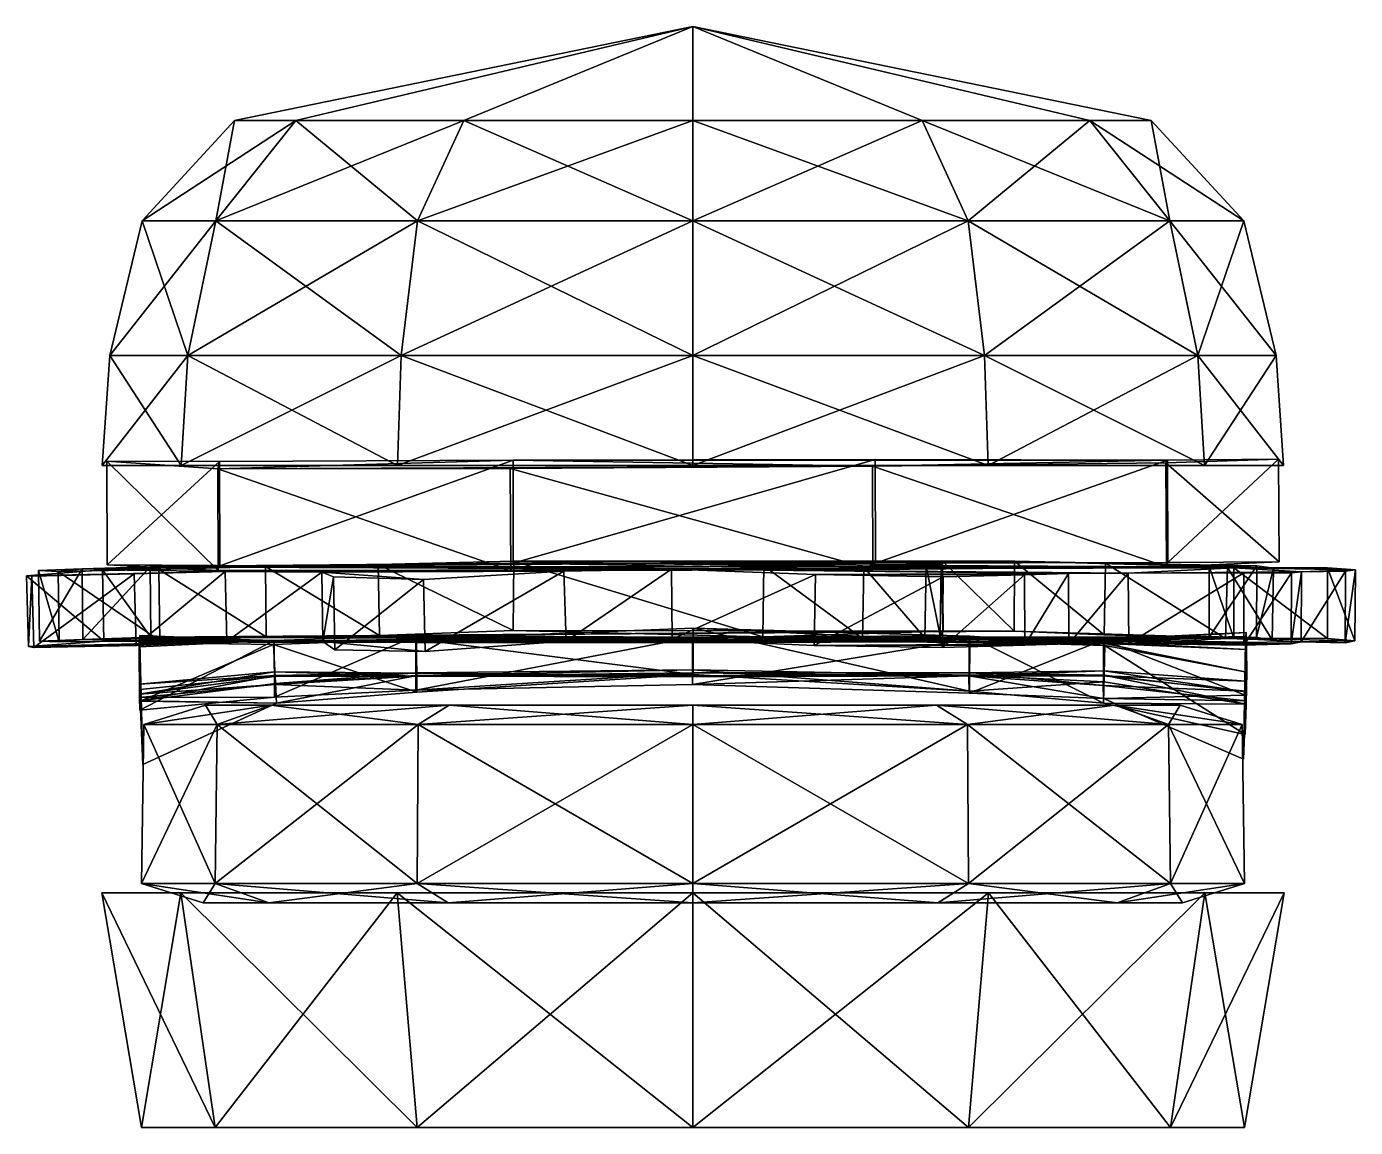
# Model space of a CAD drawing. Extents: x -113 to 112, y 0 to 186.
import ezdxf

# ---------------------------------------------------------------- set-up
doc = ezdxf.new("R2010")
doc.units = 0
for name, color, linetype in [('bunBase', 250, 'CONTINUOUS'), ('bunTop', 250, 'CONTINUOUS'), ('cheese', 250, 'CONTINUOUS'), ('lettuce', 250, 'CONTINUOUS'), ('patty', 250, 'CONTINUOUS'), ('tomato', 250, 'CONTINUOUS')]:
    doc.layers.add(name, color=color, linetype=linetype)

msp = doc.modelspace()

# ---------------------------------------------------------------- meshes
at = {"layer": 'bunBase'}
mesh = msp.add_polyface(dxfattribs=at)
corners = [(80.80017, 0, 46.65), (86.60254, 39.704256, 50), (93.3, 0), (100, 39.704256), (80.80017, 0, -46.65), (86.60254, 39.704256, -50), (46.65, 0, -80.80017), (50, 39.704256, -86.60254), (0, 0, -93.3), (0, 39.704256, -100), (-46.65, 0, -80.80017), (-50, 39.704256, -86.60254), (-80.80017, 0, -46.65), (-86.60254, 39.704256, -50), (-93.3, 0), (-100, 39.704256), (-80.80017, 0, 46.65), (-86.60254, 39.704256, 50), (-46.65, 0, 80.80017), (-50, 39.704256, 86.60254), (0, 0, 93.3), (0, 39.704256, 100), (46.65, 0, 80.80017), (50, 39.704256, 86.60254)]
mesh.append_faces([[corners[k] for k in face] for face in [(6, 0, 2), (2, 3, 5), (5, 3, 1), (18, 0, 6), (4, 5, 7), (0, 18, 20), (18, 8, 10), (6, 7, 9), (12, 14, 16), (19, 1, 23), (8, 9, 11), (7, 1, 19), (19, 17, 13), (10, 11, 13), (17, 15, 13), (11, 9, 7), (12, 13, 15), (18, 19, 21), (20, 21, 23), (14, 15, 17), (22, 23, 1), (0, 1, 3), (16, 17, 19), (6, 2, 4), (2, 5, 4), (5, 1, 7), (18, 6, 8), (4, 7, 6), (0, 20, 22), (18, 10, 12), (6, 9, 8), (12, 16, 18), (19, 23, 21), (8, 11, 10), (7, 19, 11), (19, 13, 11), (10, 13, 12), (12, 15, 14), (18, 21, 20), (20, 23, 22), (14, 17, 16), (22, 1, 0), (0, 3, 2), (16, 19, 18)]])
at = {"layer": 'bunTop'}
mesh = msp.add_polyface(dxfattribs=at)
corners = [(80.698637, 153.388983, 46.59138), (0, 186.244625), (99.9243, 111.969414), (77.5424, 170.343607), (86.536982, 111.969414, -49.96215), (67.153688, 170.343607, -38.7712), (49.96215, 111.969414, -86.536982), (38.7712, 170.343607, -67.153688), (0, 111.969414, -99.9243), (0, 170.343607, -77.5424), (-49.96215, 111.969414, -86.536982), (-38.7712, 170.343607, -67.153688), (-86.536982, 111.969414, -49.96215), (-67.153688, 170.343607, -38.7712), (-99.9243, 111.969414), (-77.5424, 170.343607), (-86.536982, 111.969414, 49.96215), (-67.153688, 170.343607, 38.7712), (-49.96215, 111.969414, 86.536982), (-38.7712, 170.343607, 67.153688), (0, 111.969414, 99.9243), (0, 170.343607, 77.5424), (49.96215, 111.969414, 86.536982), (38.7712, 170.343607, 67.153688), (86.536982, 111.969414, 49.96215), (67.153688, 170.343607, 38.7712), (98.656007, 130.605059), (85.438608, 130.605059, -49.328003), (49.328003, 130.605059, -85.438608), (0, 130.605059, -98.656007), (-49.328003, 130.605059, -85.438608), (-85.438608, 130.605059, -49.328003), (-98.656007, 130.605059), (-85.438608, 130.605059, 49.328003), (-49.328003, 130.605059, 85.438608), (0, 130.605059, 98.656007), (49.328003, 130.605059, 85.438608), (85.438608, 130.605059, 49.328003), (93.182759, 153.388983), (80.698637, 153.388983, -46.59138), (46.59138, 153.388983, -80.698637), (0, 153.388983, -93.182759), (-46.59138, 153.388983, -80.698637), (-80.698637, 153.388983, -46.59138), (-93.182759, 153.388983), (-80.698637, 153.388983, 46.59138), (-46.59138, 153.388983, 80.698637), (0, 153.388983, 93.182759), (46.59138, 153.388983, 80.698637)]
mesh.append_faces([[corners[k] for k in face] for face in [(24, 2, 22), (2, 26, 27), (3, 1, 5), (2, 4, 8), (39, 5, 7), (5, 1, 7), (22, 2, 10), (6, 28, 29), (7, 1, 9), (4, 6, 8), (29, 41, 42), (9, 1, 11), (10, 12, 14), (10, 30, 31), (11, 1, 13), (16, 18, 20), (31, 43, 44), (13, 1, 15), (38, 3, 5), (14, 32, 33), (15, 1, 17), (40, 7, 9), (33, 45, 46), (17, 1, 19), (42, 11, 13), (18, 34, 35), (19, 1, 21), (44, 15, 17), (35, 47, 48), (21, 1, 23), (46, 19, 21), (22, 36, 37), (23, 1, 25), (48, 23, 25), (37, 0, 38), (25, 1, 3), (26, 38, 39), (28, 6, 4), (28, 40, 41), (30, 10, 8), (30, 42, 43), (32, 14, 12), (32, 44, 45), (34, 18, 16), (34, 46, 47), (36, 22, 20), (36, 48, 0), (26, 2, 24), (40, 28, 27), (41, 9, 11), (43, 13, 15), (45, 17, 19), (47, 21, 23), (0, 25, 3), (2, 27, 4), (2, 8, 10), (39, 7, 40), (22, 10, 16), (6, 29, 8), (29, 42, 30), (10, 14, 16), (10, 31, 12), (16, 20, 22), (31, 44, 32), (38, 5, 39), (14, 33, 16), (40, 9, 41), (33, 46, 34), (42, 13, 43), (18, 35, 20), (44, 17, 45), (35, 48, 36), (46, 21, 47), (22, 37, 24), (48, 25, 0), (37, 38, 26), (26, 39, 27), (28, 4, 27), (28, 41, 29), (30, 8, 29), (30, 43, 31), (32, 12, 31), (32, 45, 33), (34, 16, 33), (34, 47, 35), (36, 20, 35), (36, 0, 37), (26, 24, 37), (40, 27, 39), (41, 11, 42), (43, 15, 44), (45, 19, 46), (47, 23, 48), (0, 3, 38)]])
at = {"layer": 'cheese'}
mesh = msp.add_polyface(dxfattribs=at)
corners = [(-93.037312, 61.396553, 93.164118), (-93.518762, 72.116544, 93.706612), (93.430641, 66.500429, 93.433738), (93.696644, 77.037187, 93.613208), (93.136595, 62.287531, -93.096572), (93.43807, 73.135466, -93.683273), (-93.580448, 70.617017, -93.441715), (-93.676002, 81.285295, -93.485678), (-46.704898, 73.665243, 93.515887), (-46.766239, 82.609936, 93.766229), (-46.84763, 73.97554, -93.527737), (-46.851956, 83.159583, -93.453298), (0.049758, 76.612688, 93.542919), (0.04721, 84.481039, 93.70086), (-0.061015, 74.941817, -93.550275), (-0.062414, 82.938851, -93.503242), (46.807495, 73.822665, 93.525501), (46.860414, 83.115685, 93.65516), (46.714016, 73.475492, -93.556468), (46.738512, 82.590943, -93.555797), (-93.49615, 74.099419, 46.865107), (-93.576322, 83.214777, 46.915557), (93.579979, 73.669613, 46.720755), (93.594306, 83.04792, 46.838276), (-46.742688, 76.899625, 46.777167), (-46.784139, 82.316752, 46.918376), (0.032127, 76.418997, 46.773526), (0.012659, 82.307881, 46.901398), (46.806995, 76.887231, 46.759652), (46.811215, 82.253823, 46.848418), (93.543882, 75.520517, -0.014341), (93.577434, 83.710702, 0.012214), (-93.620741, 75.011649, 0.10869), (-93.581358, 82.987938, 0.103379), (-46.803974, 76.348457, 0.01504), (-46.80103, 82.046591, 0.124555), (-0.018255, 76.393417, 0.011477), (-70.757973, 82.040657, -71.723263), (46.770152, 76.386656, -0.014723), (46.778576, 82.215331, 0.051699), (93.507209, 73.811431, -46.769706), (93.560531, 83.006389, -46.807178), (-93.621226, 73.295488, -46.672243), (-93.598214, 82.559282, -46.688801), (-46.825792, 76.840531, -46.748144), (-46.807033, 82.086085, -46.676537), (-0.048395, 76.245966, -46.774249), (-0.040711, 81.996902, -46.701555), (46.721209, 76.969172, -46.767386), (46.769355, 82.20784, -46.755802), (-93.46974, 72.177946, 67.302273), (-93.580972, 82.051765, 67.739058), (93.57047, 71.623969, 67.35939), (93.628995, 80.84197, 67.476451), (-46.71475, 76.455495, 67.389438), (-46.776072, 82.404006, 67.605366), (0.049113, 77.433804, 67.408927), (0.020834, 82.719448, 67.540261), (46.81871, 76.511445, 67.387102), (46.825355, 82.207716, 67.496419), (93.530788, 72.192455, -71.635211), (93.487532, 82.099731, -72.096636), (-93.623951, 72.731442, -71.751576), (-93.609742, 82.337988, -71.765335), (-46.839239, 76.362601, -71.818515), (-46.840176, 82.174652, -71.743738), (-0.056448, 76.927865, -71.840692), (-0.033439, 82.243388, -71.789788), (46.704773, 76.42578, -71.825893), (46.741341, 82.239617, -71.846535), (69.441741, 71.80518, 93.522061), (69.670897, 81.527566, 93.618876), (69.445426, 72.593512, -93.457118), (69.474193, 82.478504, -93.580719), (69.5196, 76.503167, 46.752179), (69.551012, 82.115826, 46.828763), (69.487901, 77.227633, -0.007884), (69.505059, 82.623696, 0.030305), (69.435559, 76.401342, -46.763324), (69.478374, 82.328486, -46.764368), (69.519467, 75.405531, 67.373887), (69.572922, 81.897359, 67.479664), (69.417613, 74.791774, -71.778125), (69.475736, 82.182626, -71.877747), (-70.451641, 71.795986, 93.535164), (-70.91848, 81.717027, 93.750892), (-70.747682, 72.799793, -93.514744), (-70.816176, 82.382198, -93.432939), (-70.66457, 76.464999, 46.793085), (-70.738424, 82.316927, 46.944067), (-70.748542, 77.090674, 0.039829), (-70.737193, 82.352387, 0.133947), (-70.771655, 76.306844, -46.728536), (-70.752664, 82.165661, -46.652476), (-70.607332, 75.117242, 67.377082), (-70.744042, 82.234957, 67.628738), (-70.771044, 74.929962, -71.790794)]
mesh.append_faces([[corners[k] for k in face] for face in [(71, 3, 2), (61, 5, 4), (87, 7, 6), (51, 1, 0), (73, 5, 61), (32, 20, 88), (84, 0, 1), (10, 14, 15), (9, 85, 95), (66, 14, 10), (12, 8, 9), (65, 11, 15), (14, 18, 19), (68, 18, 14), (16, 12, 13), (67, 15, 19), (18, 72, 73), (22, 30, 76), (22, 52, 53), (20, 32, 33), (81, 59, 29), (94, 54, 24), (91, 35, 25), (24, 54, 56), (27, 57, 55), (56, 12, 16), (29, 59, 57), (70, 2, 52), (30, 22, 23), (75, 29, 39), (86, 6, 62), (34, 24, 26), (35, 47, 39), (36, 26, 28), (39, 47, 49), (30, 40, 78), (32, 42, 43), (93, 45, 35), (40, 30, 31), (77, 39, 49), (44, 34, 36), (39, 29, 27), (46, 36, 38), (27, 25, 35), (42, 32, 90), (40, 60, 82), (42, 62, 63), (37, 65, 45), (50, 20, 21), (89, 25, 55), (52, 2, 3), (71, 17, 59), (50, 0, 84), (54, 8, 12), (57, 13, 9), (58, 28, 26), (59, 17, 13), (52, 22, 74), (60, 40, 41), (79, 49, 69), (64, 44, 46), (67, 47, 45), (66, 46, 48), (69, 49, 47), (92, 44, 64), (60, 4, 72), (62, 6, 7), (63, 7, 87), (70, 16, 17), (83, 69, 19), (72, 4, 5), (76, 38, 28), (75, 23, 53), (80, 58, 16), (77, 31, 23), (78, 48, 38), (79, 41, 31), (82, 68, 48), (81, 53, 3), (74, 28, 58), (83, 61, 41), (72, 18, 68), (86, 10, 11), (88, 24, 34), (85, 9, 8), (85, 1, 51), (88, 20, 50), (89, 21, 33), (96, 64, 10), (91, 33, 43), (90, 34, 44), (93, 43, 63), (95, 51, 21), (84, 8, 54), (96, 62, 42), (87, 11, 65), (35, 45, 47), (71, 2, 70), (61, 4, 60), (87, 6, 86), (51, 0, 50), (73, 61, 83), (32, 88, 90), (84, 1, 85), (10, 15, 11), (9, 95, 55), (66, 10, 64), (12, 9, 13), (65, 15, 67), (14, 19, 15), (68, 14, 66), (16, 13, 17), (67, 19, 69), (18, 73, 19), (22, 76, 74), (22, 53, 23), (20, 33, 21), (81, 29, 75), (94, 24, 88), (91, 25, 89), (24, 56, 26), (27, 55, 25), (56, 16, 58), (29, 57, 27), (70, 52, 80), (30, 23, 31), (75, 39, 77), (86, 62, 96), (34, 26, 36), (35, 39, 27), (36, 28, 38), (30, 78, 76), (32, 43, 33), (93, 35, 91), (40, 31, 41), (77, 49, 79), (44, 36, 46), (46, 38, 48), (42, 90, 92), (40, 82, 78), (42, 63, 43), (37, 45, 93), (50, 21, 51), (89, 55, 95), (52, 3, 53), (71, 59, 81), (50, 84, 94), (54, 12, 56), (57, 9, 55), (58, 26, 56), (59, 13, 57), (52, 74, 80), (60, 41, 61), (79, 69, 83), (64, 46, 66), (67, 45, 65), (66, 48, 68), (69, 47, 67), (92, 64, 96), (60, 72, 82), (62, 7, 63), (63, 87, 37), (70, 17, 71), (83, 19, 73), (72, 5, 73), (76, 28, 74), (75, 53, 81), (80, 16, 70), (77, 23, 75), (78, 38, 76), (79, 31, 77), (82, 48, 78), (81, 3, 71), (74, 58, 80), (83, 41, 79), (72, 68, 82), (86, 11, 87), (88, 34, 90), (85, 8, 84), (85, 51, 95), (88, 50, 94), (89, 33, 91), (96, 10, 86), (91, 43, 93), (90, 44, 92), (93, 63, 37), (95, 21, 89), (84, 54, 94), (96, 42, 92), (87, 65, 37)]])
at = {"layer": 'lettuce'}
mesh = msp.add_polyface(dxfattribs=at)
corners = [(102.903734, 82.132355, -50.170286), (110.335826, 82.001793, -41.774413), (112.000255, 82.350961, -25.38693), (107.361072, 82.726388, -14.764536), (91.502859, 82.796997, -8.398457), (87.337221, 82.965829, 5.35297), (95.317786, 82.905071, 22.76737), (97.99083, 82.480429, 36.96602), (90.088143, 82.70031, 52.335653), (69.594938, 83.317343, 61.420102), (54.353099, 83.938375, 62.023793), (42.324297, 83.943778, 73.746826), (41.841251, 83.178599, 87.343019), (39.247255, 82.831244, 97.898654), (28.70505, 82.726273, 110.121083), (11.8409, 83.002131, 116.591491), (-30.375085, 84.050473, 121.12362), (-53.009492, 83.212291, 110.226897), (-72.177146, 83.006021, 93.886189), (-90.183091, 82.318164, 81.799527), (-107.176003, 82.166774, 61.793797), (-110.523904, 82.278473, 39.103936), (-103.188053, 82.534547, 19.53888), (-91.701047, 82.933259, -2.166518), (-99.633086, 82.258853, -17.355692), (-112.362011, 81.351102, -42.661792), (-111.494889, 81.199644, -70.140291), (-94.158554, 81.529937, -85.566125), (-78.857135, 82.223623, -86.664423), (-62.594953, 82.237654, -100.90094), (-60.576742, 80.800158, -117.084414), (-45.301914, 80.543334, -125.652196), (-21.435746, 82.258167, -114.881732), (-3.514855, 82.593296, -105.068536), (20.531578, 81.523262, -120.432637), (42.206717, 81.170827, -124.847345), (56.173817, 81.605336, -110.237717), (63.56889, 81.810511, -93.328219), (73.71791, 81.853275, -83.850415), (93.22041, 81.591147, -85.527831), (101.209101, 81.824229, -68.184473), (102.946122, 94.006891, -50.346151), (110.417442, 94.085826, -41.922752), (112.073948, 94.352559, -25.58607), (107.354278, 94.659856, -14.986886), (91.522345, 94.697481, -8.569588), (87.348807, 94.909666, 5.249628), (95.392363, 95.002469, 22.650547), (98.208069, 94.611978, 36.941841), (90.429986, 94.754664, 52.270157), (69.822024, 95.474289, 61.352575), (54.380045, 95.786334, 61.950765), (42.231777, 95.817022, 73.699909), (41.972033, 95.309838, 87.650028), (39.437524, 94.949775, 98.29109), (28.933503, 94.778887, 110.44908), (12.002557, 94.983659, 116.822294), (-30.301661, 95.827874, 121.126841), (-53.216958, 95.226387, 110.062311), (-72.272706, 94.876114, 93.841222), (-90.358055, 94.369047, 81.836666), (-107.39674, 94.072796, 61.886718), (-110.669815, 94.240662, 39.198173), (-103.32439, 94.524616, 19.603956), (-91.78659, 94.817525, -2.162713), (-99.854399, 94.338915, -17.537584), (-112.712975, 93.332912, -42.776322), (-111.833776, 93.238714, -70.238831), (-94.497382, 93.64173, -85.621957), (-79.129116, 94.045689, -86.776203), (-62.77111, 93.919062, -101.22172), (-60.796293, 93.146318, -117.842474), (-45.547518, 92.685305, -126.298154), (-21.808842, 94.124041, -115.206455), (-3.627177, 94.466259, -105.166069), (20.748629, 93.538744, -120.790131), (42.343815, 93.159212, -125.129706), (56.107713, 93.497986, -110.382609), (63.555259, 93.706687, -93.427897), (73.624028, 93.798991, -83.965539), (93.213541, 93.817418, -85.665913), (101.259579, 93.803646, -68.273097)]
mesh.append_faces([[corners[k] for k in face] for face in [(0, 1, 42), (1, 2, 43), (2, 3, 44), (3, 4, 45), (4, 5, 46), (5, 6, 47), (6, 7, 48), (7, 8, 49), (8, 9, 50), (9, 10, 51), (10, 11, 52), (11, 12, 53), (12, 13, 54), (13, 14, 55), (14, 15, 56), (15, 16, 57), (16, 17, 58), (17, 18, 59), (18, 19, 60), (19, 20, 61), (20, 21, 62), (21, 22, 63), (22, 23, 64), (23, 24, 65), (24, 25, 66), (25, 26, 67), (26, 27, 68), (27, 28, 69), (28, 29, 70), (29, 30, 71), (30, 31, 72), (31, 32, 73), (32, 33, 74), (33, 34, 75), (34, 35, 76), (35, 36, 77), (36, 37, 78), (37, 38, 79), (38, 39, 80), (39, 40, 81), (40, 0, 41), (2, 0, 4), (0, 40, 38), (0, 2, 1), (41, 42, 43), (45, 41, 43), (40, 39, 38), (4, 38, 33), (33, 38, 37), (34, 37, 36), (5, 33, 23), (74, 79, 45), (64, 74, 46), (46, 47, 50), (33, 32, 29), (23, 33, 28), (29, 32, 31), (28, 27, 26), (28, 26, 25), (18, 23, 22), (23, 18, 11), (47, 48, 49), (64, 51, 52), (52, 53, 56), (22, 21, 20), (11, 18, 17), (11, 16, 15), (12, 15, 14), (5, 10, 9), (6, 9, 8), (52, 57, 58), (53, 54, 55), (59, 60, 63), (63, 60, 61), (64, 65, 69), (69, 65, 66), (67, 68, 69), (74, 69, 70), (70, 71, 72), (74, 75, 78), (75, 76, 77), (79, 81, 41), (79, 80, 81), (0, 42, 41), (1, 43, 42), (2, 44, 43), (3, 45, 44), (4, 46, 45), (5, 47, 46), (6, 48, 47), (7, 49, 48), (8, 50, 49), (9, 51, 50), (10, 52, 51), (11, 53, 52), (12, 54, 53), (13, 55, 54), (14, 56, 55), (15, 57, 56), (16, 58, 57), (17, 59, 58), (18, 60, 59), (19, 61, 60), (20, 62, 61), (21, 63, 62), (22, 64, 63), (23, 65, 64), (24, 66, 65), (25, 67, 66), (26, 68, 67), (27, 69, 68), (28, 70, 69), (29, 71, 70), (30, 72, 71), (31, 73, 72), (32, 74, 73), (33, 75, 74), (34, 76, 75), (35, 77, 76), (36, 78, 77), (37, 79, 78), (38, 80, 79), (39, 81, 80), (40, 41, 81), (2, 4, 3), (0, 38, 4), (45, 43, 44), (4, 33, 5), (33, 37, 34), (34, 36, 35), (5, 23, 10), (74, 45, 46), (64, 46, 51), (46, 50, 51), (33, 29, 28), (23, 28, 24), (29, 31, 30), (28, 25, 24), (18, 22, 19), (23, 11, 10), (47, 49, 50), (64, 52, 59), (52, 56, 57), (22, 20, 19), (11, 17, 16), (11, 15, 12), (12, 14, 13), (5, 9, 6), (6, 8, 7), (52, 58, 59), (53, 55, 56), (59, 63, 64), (63, 61, 62), (64, 69, 74), (69, 66, 67), (74, 70, 73), (70, 72, 73), (74, 78, 79), (75, 77, 78), (79, 41, 45)]])
at = {"layer": 'patty'}
mesh = msp.add_polyface(dxfattribs=at)
corners = [(41.221855, 71.437919, 71.398348), (71.398348, 71.437919, 41.221855), (93.3, 41.253569), (92.9, 68.191205), (80.80017, 41.253569, -46.65), (80.45376, 68.191205, -46.45), (46.65, 41.253569, -80.80017), (46.45, 68.191205, -80.45376), (0, 41.253569, -93.3), (0, 68.191205, -92.9), (-46.65, 41.253569, -80.80017), (-46.45, 68.191205, -80.45376), (-80.80017, 41.253569, -46.65), (-80.45376, 68.191205, -46.45), (-93.3, 41.253569), (-92.9, 68.191205), (-80.80017, 41.253569, 46.65), (-80.45376, 68.191205, 46.45), (-46.65, 41.253569, 80.80017), (-46.45, 68.191205, 80.45376), (0, 41.253569, 93.3), (0, 68.191205, 92.9), (46.65, 41.253569, 80.80017), (46.45, 68.191205, 80.45376), (80.80017, 41.253569, 46.65), (80.45376, 68.191205, 46.45), (82.843711, 38.006855), (71.744758, 38.006855, -41.421855), (41.421855, 38.006855, -71.744758), (0, 38.006855, -82.843711), (-41.421855, 38.006855, -71.744758), (-71.744758, 38.006855, -41.421855), (-82.843711, 38.006855), (-71.744758, 38.006855, 41.421855), (-41.421855, 38.006855, 71.744758), (0, 38.006855, 82.843711), (41.421855, 38.006855, 71.744758), (71.744758, 38.006855, 41.421855), (82.443711, 71.437919), (71.398348, 71.437919, -41.221855), (41.221855, 71.437919, -71.398348), (0, 71.437919, -82.443711), (-41.221855, 71.437919, -71.398348), (-71.398348, 71.437919, -41.221855), (-82.443711, 71.437919), (-71.398348, 71.437919, 41.221855), (-41.221855, 71.437919, 71.398348), (0, 71.437919, 82.443711)]
mesh.append_faces([[corners[k] for k in face] for face in [(37, 26, 27), (2, 3, 5), (38, 1, 0), (34, 37, 28), (4, 5, 7), (36, 37, 34), (28, 29, 30), (6, 7, 9), (30, 31, 32), (32, 33, 34), (8, 9, 11), (45, 38, 0), (39, 38, 45), (10, 11, 13), (47, 46, 45), (45, 44, 43), (12, 13, 15), (42, 41, 40), (3, 38, 39), (14, 15, 17), (5, 39, 40), (7, 40, 41), (16, 17, 19), (9, 41, 42), (11, 42, 43), (18, 19, 21), (13, 43, 44), (15, 44, 45), (20, 21, 23), (17, 45, 46), (19, 46, 47), (22, 23, 25), (21, 47, 0), (23, 0, 1), (24, 25, 3), (25, 1, 38), (4, 27, 26), (6, 28, 27), (8, 29, 28), (10, 30, 29), (12, 31, 30), (14, 32, 31), (16, 33, 32), (18, 34, 33), (20, 35, 34), (22, 36, 35), (24, 37, 36), (2, 26, 37), (37, 27, 28), (2, 5, 4), (34, 28, 30), (4, 7, 6), (36, 34, 35), (6, 9, 8), (30, 32, 34), (8, 11, 10), (45, 0, 47), (39, 45, 42), (10, 13, 12), (45, 43, 42), (12, 15, 14), (42, 40, 39), (3, 39, 5), (14, 17, 16), (5, 40, 7), (7, 41, 9), (16, 19, 18), (9, 42, 11), (11, 43, 13), (18, 21, 20), (13, 44, 15), (15, 45, 17), (20, 23, 22), (17, 46, 19), (19, 47, 21), (22, 25, 24), (21, 0, 23), (23, 1, 25), (24, 3, 2), (25, 38, 3), (4, 26, 2), (6, 27, 4), (8, 28, 6), (10, 29, 8), (12, 30, 10), (14, 31, 12), (16, 32, 14), (18, 33, 16), (20, 34, 18), (22, 35, 20), (24, 36, 22), (2, 37, 24)]])
at = {"layer": 'tomato'}
mesh = msp.add_polyface(dxfattribs=at)
corners = [(80.365973, 95.566849, 57.913224), (80.297514, 112.911251, 57.814193), (99.16144, 95.708821, -0.397317), (99.078989, 113.051885, -0.487833), (80.101719, 94.829543, -58.574441), (80.00007, 112.443885, -58.715356), (30.431816, 94.409663, -94.47177), (30.374231, 111.879733, -94.586619), (-30.800075, 94.179899, -94.323802), (-30.903586, 111.50093, -94.469886), (-80.275771, 94.219904, -58.20174), (-80.354685, 111.399765, -58.327474), (-99.101475, 95.156046, 0.135174), (-99.1415, 112.699701, -0.034357), (-80.038553, 95.012166, 58.30351), (-80.057319, 112.638308, 58.214592), (-30.38202, 95.439142, 94.185978), (-30.418646, 112.885476, 94.086968), (30.880012, 95.469512, 94.041841), (30.832158, 113.008887, 93.936714)]
mesh.append_faces([[corners[k] for k in face] for face in [(0, 2, 4), (2, 3, 5), (5, 3, 1), (0, 16, 18), (4, 5, 7), (16, 4, 6), (6, 8, 10), (6, 7, 9), (6, 10, 12), (1, 19, 17), (8, 9, 11), (7, 1, 17), (11, 17, 15), (10, 11, 13), (11, 9, 7), (16, 17, 19), (12, 13, 15), (18, 19, 1), (0, 1, 3), (14, 15, 17), (0, 4, 16), (2, 5, 4), (5, 1, 7), (4, 7, 6), (16, 6, 14), (6, 9, 8), (6, 12, 14), (8, 11, 10), (7, 17, 11), (11, 15, 13), (10, 13, 12), (16, 19, 18), (12, 15, 14), (18, 1, 0), (0, 3, 2), (14, 17, 16)]])

doc.saveas('drawing.dxf')
